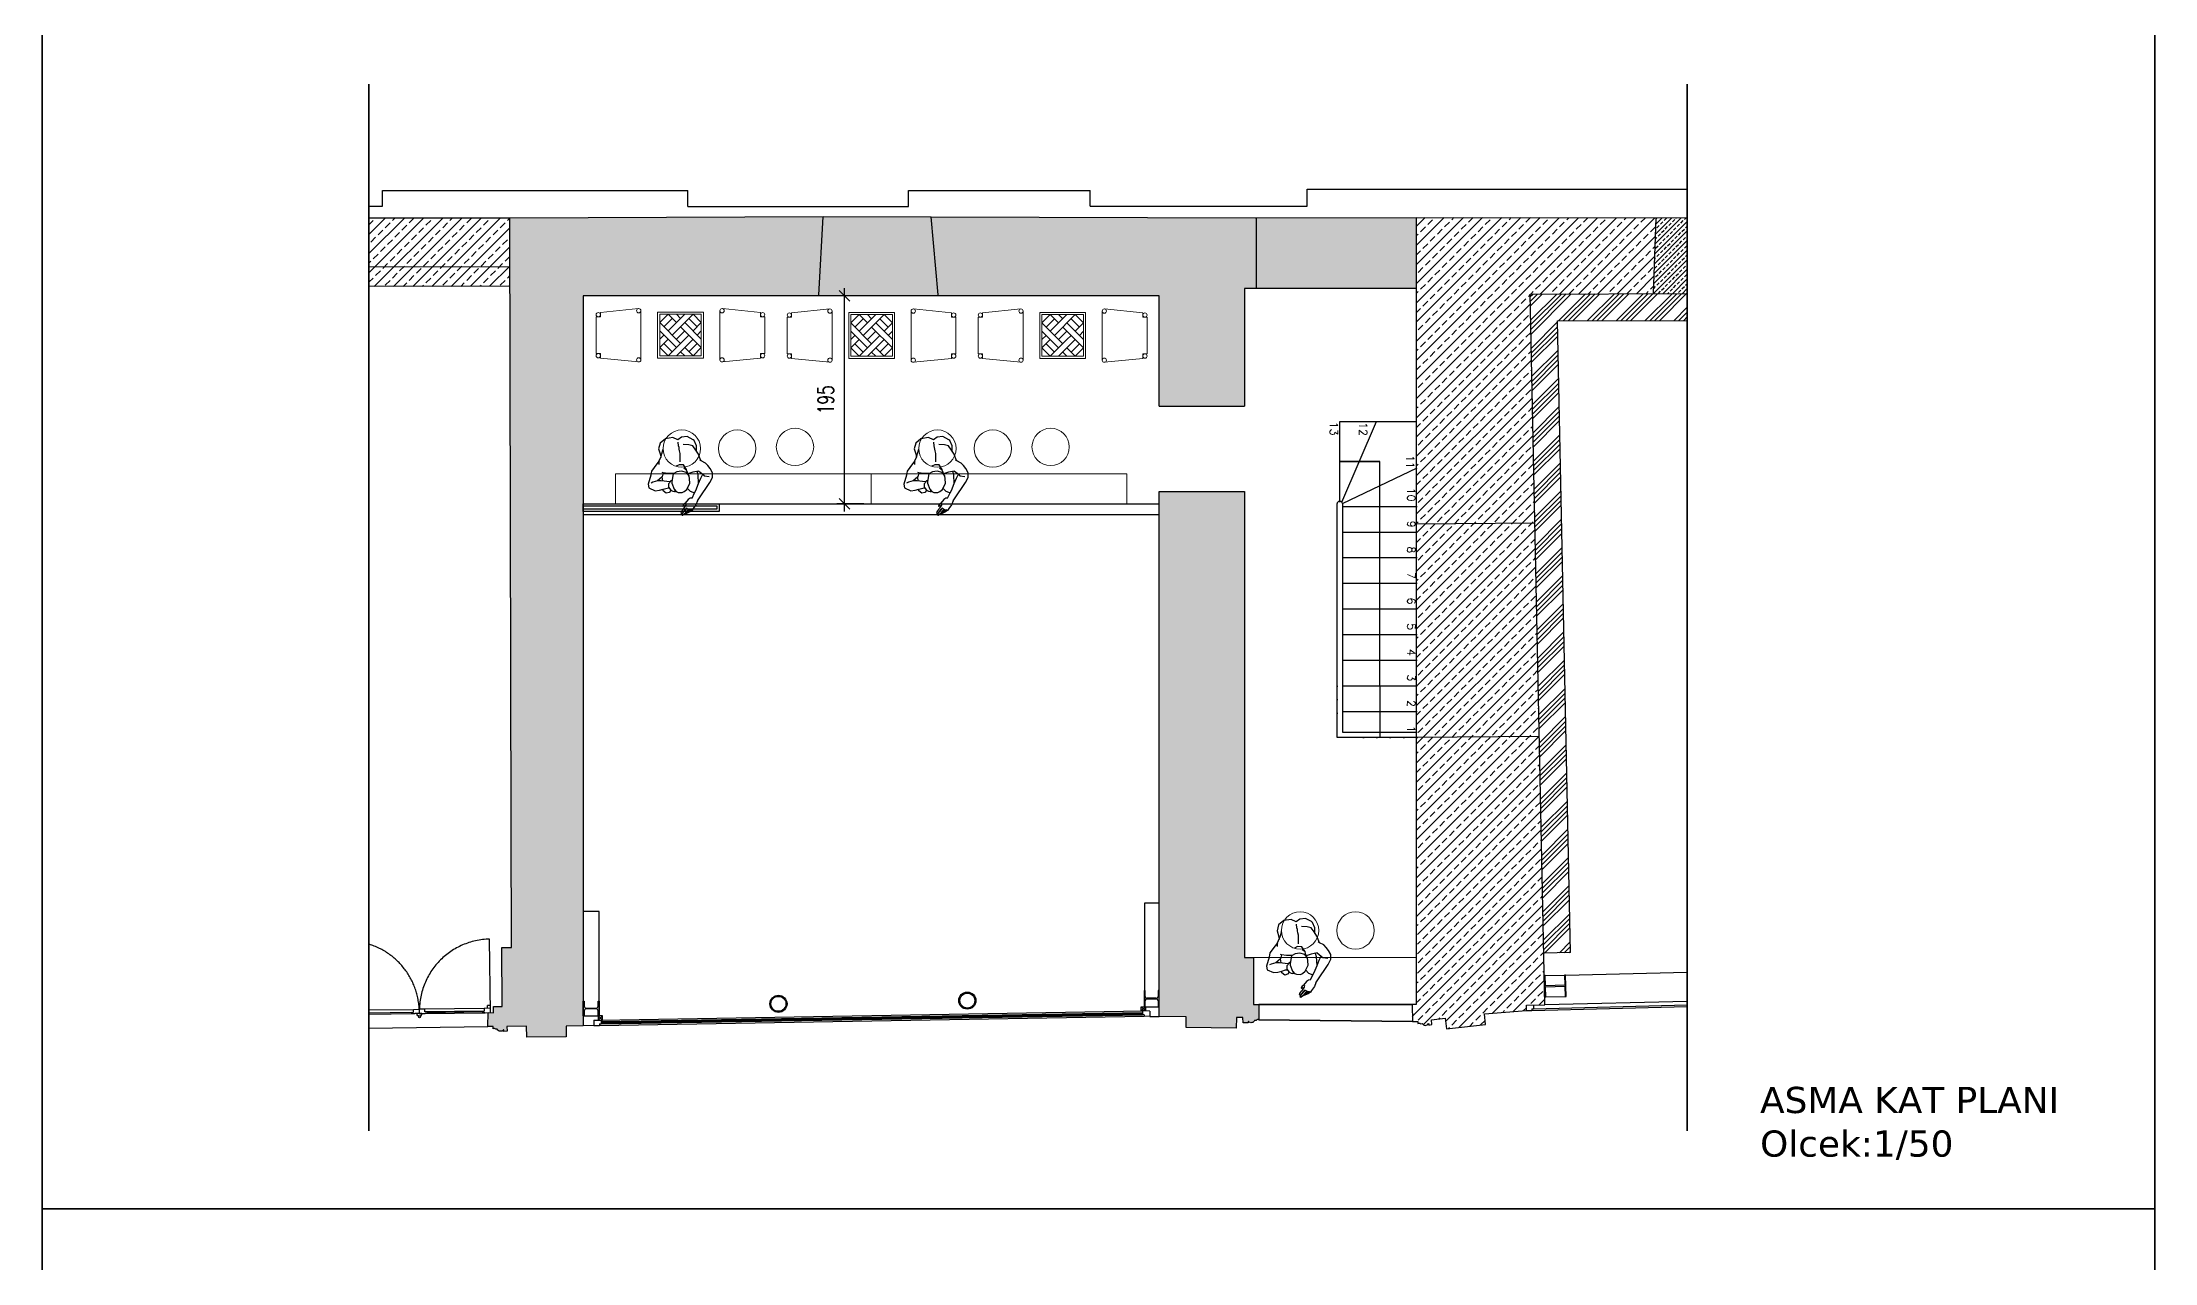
# Model space of a CAD drawing. Header units: centimetres. Extents: x -170347 to -168367, y -82915 to -78980.
# Drawn here: x -170347 to -168367, y -81654 to -80510 of the extents above; entities that cross this region are included whole.
import ezdxf

# ---------------------------------------------------------------- set-up
doc = ezdxf.new("R2010")
doc.units = ezdxf.units.CM
doc.header["$LTSCALE"] = 50
doc.header["$PDMODE"] = 34
for name, pattern in [('DOT', [0.25, 0, -0.25]), ('F01$0$DASHDOT', [1, 0.5, -0.25, 0, -0.25]), ('F01$0$HIDDEN', [0.375, 0.25, -0.125])]:
    doc.linetypes.add(name, pattern=pattern)
doc.layers.get('0').update_dxf_attribs({"color": 161, "lineweight": 35})
for name, color, linetype, lineweight in [('ARK_AHŞAP', 45, 'Continuous', 15), ('ARK_METAL', 252, 'Continuous', 15), ('gp_notlar', 6, 'Continuous', 35), ('HATCH DOSEME', 8, 'Continuous', 20), ('tefriş', 45, 'Continuous', 18)]:
    doc.layers.add(name, color=color, linetype=linetype, lineweight=lineweight)
for name, color, linetype in [('F01$0$DOORS', 4, 'Continuous'), ('F01$0$PROFILE', 5, 'Continuous'), ('F01$0$PROFILE_VIEW', 3, 'Continuous'), ('F01$0$STAIRS_NOTES', 3, 'Continuous'), ('F01$0$STAIRS_VIEW', 4, 'Continuous'), ('F01$0$VIEW', 153, 'Continuous'), ('F01$0$WALL_GYPSUM_SECTION', 4, 'Continuous'), ('F01$0$WALL_HATCH', 3, 'Continuous'), ('F01$0$WALL_PROJECTION', 253, 'F01$0$HIDDEN'), ('F01$0$WALL_SECTION', 1, 'Continuous'), ('F01$0$WIN_GLASS', 4, 'Continuous'), ('TEXT_50', 5, 'Continuous'), ('wall', 255, 'Continuous')]:
    doc.layers.add(name, color=color, linetype=linetype)
doc.styles.add('F01$0$B01$0$ROMANS', font='romans.shx')
doc.styles.add('GP_A_104_0.00_REV09$0$TRdimension', font='simplex.shx', dxfattribs={"width": 0.7})
doc.styles.get("Standard").update_dxf_attribs({"font": 'arial.ttf'})
doc.dimstyles.new('GP_A_104_0.00_REV09$0$tr-100', dxfattribs={"dimscale": 100, "dimtxt": 0.15, "dimasz": 0.1, "dimexe": 0.07, "dimexo": 0.07, "dimgap": 0.1, "dimtad": 1, "dimdec": 0, "dimrnd": 0.5, "dimzin": 0, "dimdsep": 46, "dimtxsty": 'GP_A_104_0.00_REV09$0$TRdimension', "dimblk": 'GP_A_104_0.00_REV09$0$_Oblique', "dimcen": 0.2, "dimdle": 0.07, "dimadec": 0, "dimazin": 0, "dimtfac": 1, "dimtdec": 0, "dimtmove": 2, "dimatfit": 3, "dimldrblk": 'GP_A_104_0.00_REV09$0$_Oblique', "dimfxl": 1, "dimtolj": 1, "dimtzin": 0, "dimarcsym": 0})

# ---------------------------------------------------------------- blocks, each defined once
blk = doc.blocks.new('F01$0$A$C2CD45A67')
at = {"layer": 'F01$0$PROFILE'}
for p, q in [((-13, 15.1), (-14, 15.1)), ((-14, 15.1), (-14, 0)), ((-13, 9.7), (-13, 15.1)), ((-13, 0), (-13, 5.5)), ((-2.8, 7.9), (-11.2, 7.9)), ((-11.2, 7.3), (-2.8, 7.3)), ((0, 15.1), (-1, 15.1)), ((-1, 15.1), (-1, 9.7)), ((-1, 5.5), (-1, 0)), ((-1, 0), (0, 0)), ((0, 0), (0, 15.1)), ((-14, 0), (-13, 0))]:
    blk.add_line(p, q, dxfattribs=at)
for centre, start, end in [((-11.2, 9.7), 179.9943, 269.9943), ((-11.2, 5.5), 89.9943, 179.9943), ((-2.8, 9.7), 269.9943, 359.9943), ((-2.8, 5.5), 359.9943, 89.9943)]:
    blk.add_arc(centre, 1.8, start, end, dxfattribs=at)
blk = doc.blocks.new('dada')
for p, q in [((219967.8, -31810.1), (219965.6, -31815.3)), ((219965.6, -31815.3), (219966.3, -31821)), ((219973.4, -31806.9), (219967.8, -31810.1)), ((219969.4, -31817.1), (219969.8, -31816.1)), ((219980.5, -31807), (219973.4, -31806.9)), ((219984.7, -31810), (219980.5, -31807)), ((219984.3, -31815.6), (219984.6, -31812.1)), ((219984.6, -31817.3), (219984.3, -31815.6)), ((219988.6, -31808.2), (219984.7, -31810)), ((219993.9, -31808.4), (219988.6, -31808.2)), ((219994, -31816.3), (219988.8, -31815.1)), ((219998.9, -31812.3), (219993.9, -31808.4)), ((219997.6, -31817.9), (219994, -31816.3)), ((219999.7, -31813.2), (219998.9, -31812.3)), ((220000.9, -31818.5), (219999.7, -31813.2)), ((219955.5, -31834.6), (219954.2, -31838.4)), ((219961.5, -31828.8), (219955.5, -31834.6)), ((219964.1, -31826.5), (219961.5, -31828.8)), ((219963.6, -31829.8), (219964.1, -31826.5)), ((219964.1, -31826.5), (219966.7, -31822.6)), ((219966.3, -31821), (219966.1, -31823.5)), ((219966.7, -31822.6), (219967.9, -31820.3)), ((219967.9, -31820.3), (219969.4, -31817.1)), ((219982, -31833.1), (219978.9, -31834)), ((219985.9, -31833.9), (219982, -31833.1)), ((219983.4, -31830.6), (219984.4, -31825.3)), ((219984.4, -31825.3), (219984.7, -31822.8)), ((219984.6, -31818.7), (219984.6, -31817.3)), ((219984.6, -31820.5), (219984.6, -31818.7)), ((219984.7, -31822.8), (219984.6, -31820.5)), ((219988, -31838.6), (219985.9, -31833.9)), ((219999.7, -31822.2), (219997.6, -31817.9)), ((220001.6, -31826.6), (219999.7, -31822.2)), ((220000.2, -31823.1), (220000.9, -31818.5)), ((220002.8, -31833), (220001.6, -31826.6)), ((220002.9, -31833.1), (220001.9, -31831.9)), ((220006.7, -31835.8), (220002.9, -31833.1)), ((220008.3, -31838.4), (220006.7, -31835.8)), ((219954.2, -31838.4), (219950.3, -31846.2)), ((219950.3, -31846.2), (219950.4, -31849.8)), ((219950.4, -31849.8), (219955.8, -31853.3)), ((219954.9, -31845.1), (219953.1, -31845.6)), ((219959.4, -31844.5), (219954.9, -31845.1)), ((219955.8, -31853.3), (219959.9, -31853.5)), ((219964.3, -31841.6), (219959.4, -31844.5)), ((219962.8, -31845.2), (219959.4, -31844.5)), ((219959.9, -31853.5), (219963.5, -31853.2)), ((219970.6, -31847.5), (219962.8, -31845.2)), ((219963.2, -31854.8), (219963.4, -31853.2)), ((219965.6, -31857.5), (219963.2, -31854.8)), ((219963.5, -31853.2), (219967.3, -31852.8)), ((219964.2, -31845.6), (219964.3, -31841.6)), ((219965.9, -31838.1), (219964.3, -31841.6)), ((219965.9, -31838.1), (219965, -31837.7)), ((219970.3, -31839.5), (219965.9, -31838.1)), ((219967.3, -31852.8), (219968.8, -31852.9)), ((219970.3, -31855.5), (219968.5, -31857.1)), ((219969.1, -31849.2), (219968.6, -31852.2)), ((219968.6, -31852.2), (219970.2, -31855.4)), ((219968.6, -31852.2), (219968.6, -31852.2)), ((219970.6, -31848), (219969.1, -31849.2)), ((219970.2, -31855.4), (219972, -31856.6)), ((219975.3, -31840.4), (219970.3, -31839.5)), ((219971, -31847.2), (219970.6, -31848)), ((219972.2, -31846.3), (219971, -31847.2)), ((219972.2, -31846.3), (219972.9, -31846.5)), ((219972.6, -31847.5), (219972.2, -31849)), ((219972.2, -31849), (219973.4, -31855)), ((219975.1, -31840.7), (219972.6, -31847.5)), ((219973.4, -31855), (219974.9, -31857.4)), ((219974.3, -31857.1), (219974, -31855.9)), ((219978.8, -31839.4), (219975.1, -31840.7)), ((219983.2, -31839.4), (219978.8, -31839.4)), ((219987.6, -31841.5), (219983.2, -31839.4)), ((219985.1, -31857.1), (219988.9, -31851.8)), ((219988.1, -31839.2), (219985.7, -31836.9)), ((219985.8, -31856.2), (219987.9, -31859.4)), ((219989.4, -31844.9), (219987.6, -31841.5)), ((219988.1, -31839.2), (219988, -31838.6)), ((219988.5, -31841.6), (219988.1, -31839.2)), ((219989.1, -31844.1), (219988.5, -31841.6)), ((219993.5, -31842.3), (219988.6, -31843)), ((219988.9, -31851.8), (219989.4, -31847.8)), ((219989.4, -31845.9), (219989.1, -31844.1)), ((219989.4, -31847.8), (219989.4, -31844.9)), ((219993.2, -31859.7), (219997, -31853.7)), ((219999.3, -31842.1), (219993.5, -31842.3)), ((219997, -31853.7), (219997.9, -31845.6)), ((219997, -31853.7), (220000, -31849)), ((219997.9, -31845.6), (219997.6, -31842.2)), ((219999.3, -31842.1), (220002.3, -31845.7)), ((220000, -31849), (220002.3, -31845.7)), ((220002.3, -31845.7), (220003.5, -31847.3)), ((220003.5, -31847.3), (220008, -31848.7)), ((220003.7, -31858.5), (220007.4, -31854.5)), ((220007.4, -31854.5), (220010.8, -31850.1)), ((220010.1, -31841.6), (220008.3, -31838.4)), ((220011.5, -31845.8), (220010.1, -31841.6)), ((220010.8, -31850.1), (220011.5, -31845.8)), ((220010.8, -31850.1), (220010.8, -31850.1)), ((219968.5, -31857.1), (219965.6, -31857.5)), ((219972, -31856.6), (219973.4, -31857.2)), ((219973.4, -31857.2), (219974.3, -31857.1)), ((219974.9, -31857.4), (219976.6, -31858.5)), ((219976.6, -31858.5), (219980.3, -31859.2)), ((219976.7, -31876.9), (219977.5, -31876.1)), ((219977.5, -31876.1), (219978.5, -31875)), ((219978.5, -31875), (219979.2, -31874.4)), ((219980.1, -31875.8), (219978.7, -31877)), ((219980.1, -31870.4), (219978.8, -31871.8)), ((219978.8, -31871.8), (219978.9, -31872.1)), ((219978.9, -31872.1), (219979.2, -31872.2)), ((219979.2, -31872.2), (219981.2, -31871.8)), ((219979.2, -31874.4), (219980.3, -31873.4)), ((219981, -31869.8), (219980.1, -31870.4)), ((219982.1, -31874.4), (219980.1, -31875.8)), ((219980.3, -31859.2), (219982.4, -31858.8)), ((219980.3, -31873.4), (219981.5, -31872.2)), ((219980.3, -31876.2), (219981.3, -31875.3)), ((219983.2, -31868.1), (219981, -31869.8)), ((219981.2, -31871.8), (219982.2, -31871.3)), ((219981.3, -31875.3), (219982.2, -31874.6)), ((219981.5, -31872.2), (219982.2, -31871.3)), ((219982.2, -31874.6), (219982.1, -31874.4)), ((219982.2, -31871.3), (219982.7, -31870.2)), ((219982.2, -31874.6), (219983.9, -31875.9)), ((219982.2, -31876.8), (219983.9, -31875.9)), ((219982.4, -31858.8), (219985.1, -31857.1)), ((219984.9, -31866.8), (219983.2, -31868.1)), ((219983.9, -31875.9), (219986.7, -31877.1)), ((219986.8, -31865.9), (219984.9, -31866.8)), ((219987.9, -31875.9), (219986.7, -31877.1)), ((219988.6, -31865.9), (219986.8, -31865.9)), ((219987.9, -31859.4), (219991.6, -31861.6)), ((219991.2, -31872.7), (219987.9, -31875.9)), ((219988.6, -31865.9), (219991.6, -31861.6)), ((219993.3, -31869.5), (219991.2, -31872.7)), ((219991.6, -31861.6), (219993.2, -31859.7)), ((219993.3, -31869.5), (219998.7, -31863.7)), ((219998.7, -31863.7), (220003.7, -31858.5)), ((219976.3, -31878.1), (219976.7, -31876.9)), ((219976.4, -31878.4), (219976.3, -31878.1)), ((219976.8, -31878.5), (219976.4, -31878.4)), ((219976.5, -31879.8), (219978.1, -31877.9)), ((219976.6, -31880.4), (219976.5, -31879.8)), ((219976.9, -31880.6), (219976.6, -31880.4)), ((219977.9, -31877.8), (219976.8, -31878.5)), ((219979.2, -31879.3), (219976.9, -31880.6)), ((219978.7, -31877), (219977.9, -31877.8)), ((219978.1, -31877.9), (219979, -31877.2)), ((219979, -31877.2), (219980.3, -31876.2)), ((219981, -31877.7), (219979.2, -31879.3)), ((219981.2, -31878.6), (219979.2, -31879.3)), ((219979.4, -31879.5), (219979.2, -31879.3)), ((219981, -31879.2), (219979.4, -31879.5)), ((219982.2, -31876.8), (219981, -31877.7)), ((219984.3, -31878.3), (219981, -31879.2)), ((219983.5, -31877.4), (219981.2, -31878.6)), ((219985.2, -31876.8), (219983.5, -31877.4)), ((219986.7, -31877.1), (219984.3, -31878.3)), ((219986, -31876.8), (219985.2, -31876.8))]:
    blk.add_line(p, q)
blk = doc.blocks.new('GP_A_104_0.00_REV09$0$_Oblique')
at = {"color": 0, "linetype": 'ByBlock', "lineweight": -2}
blk.add_line((-0.5, -0.5), (0.5, 0.5), dxfattribs=at)
blk = doc.blocks.new('*D24')
at = {"layer": 'Defpoints', "color": 0, "ltscale": 100, "transparency": 16777216}
for p in [(-169595.5, -80747.8), (-169570.4, -80747.8), (-169570.4, -80942.8)]:
    blk.add_point(p, dxfattribs=at)
at = {"layer": 'gp_notlar', "color": 0, "lineweight": -2, "ltscale": 100, "transparency": 16777216}
for p, q in [((-169577.4, -80747.8), (-169602.5, -80747.8)), ((-169595.5, -80949.8), (-169595.5, -80740.8)), ((-169577.4, -80942.8), (-169602.5, -80942.8))]:
    blk.add_line(p, q, dxfattribs=at)
at = {"layer": 'gp_notlar', "color": 0, "lineweight": -2, "ltscale": 100, "transparency": 16777216, "xscale": 10, "yscale": 10, "zscale": 10}
for p, rotation in [((-169595.5, -80747.8), 90), ((-169595.5, -80942.8), 270)]:
    blk.add_blockref('GP_A_104_0.00_REV09$0$_Oblique', p, dxfattribs=dict(at, rotation=rotation))
at = {"layer": 'gp_notlar', "color": 0, "ltscale": 100, "transparency": 16777216, "insert": (-169613, -80845.3), "char_height": 15, "attachment_point": 5, "rotation": 90, "style": 'GP_A_104_0.00_REV09$0$TRdimension', "bg_fill": 3, "box_fill_scale": 1.1, "bg_fill_color": 256, "bg_fill_true_color": 13158600, "bg_fill_transparency": 0}
blk.add_mtext('\\A1;195', dxfattribs=at)

msp = doc.modelspace()

# ---------------------------------------------------------------- hatches: boundary and pattern name
at = {"layer": 'F01$0$WALL_HATCH'}
h = msp.add_hatch(dxfattribs=at)
h.set_pattern_fill('ANSI33', color=256, style=0)
h.set_pattern_definition([(45, (-168837.444, -80745.962), (-4.49013, 4.49013), []), (45, (-168832.954, -80745.962), (-4.49013, 4.49013), [3.175, -1.5875])])
h.paths.add_polyline_path([(-168805.6, -80674.8), (-168834.9, -80674.8), (-168837.4, -80746), (-168805.6, -80745.9)])
h = msp.add_hatch(dxfattribs=at)
h.set_pattern_fill('ANSI34', color=256, style=0)
h.set_pattern_definition([(45, (-168952.734, -81363.762), (-13.4704, 13.4704), []), (45, (-168948.244, -81363.762), (-13.4704, 13.4704), []), (45, (-168943.754, -81363.762), (-13.4704, 13.4704), []), (45, (-168939.263, -81363.762), (-13.4704, 13.4704), [])])
h.paths.add_polyline_path([(-168927.2, -80771.2), (-168805.6, -80770.9), (-168805.6, -80745.9), (-168952.7, -80746.3), (-168940, -81363.8), (-168915, -81363.1)])
at = {"layer": 'HATCH DOSEME'}
h = msp.add_hatch(dxfattribs=at)
h.set_pattern_fill('ANSI33', color=252, scale=2, style=0)
h.set_pattern_definition([(45, (18047.646, 2365.293), (-8.9802561, 8.9802561), []), (45, (18056.626, 2365.293), (-8.9802561, 8.9802561), [6.35, -3.175])])
h.paths.add_polyline_path([(-170041.1, -80674.8), (-170041.1, -80720.8), (-169909.1, -80720.5), (-169909.2, -80674.8)])
h.paths.add_polyline_path([(-170041.1, -80720.8), (-170041.1, -80739.3), (-169909.1, -80738.9), (-169909.1, -80720.5)])
h = msp.add_hatch(dxfattribs=at)
h.set_pattern_fill('ANSI33', color=252, scale=2, style=0)
h.set_pattern_definition([(45, (18196.549, 1662.455), (-8.9802561, 8.9802561), []), (45, (18205.529, 1662.455), (-8.9802561, 8.9802561), [6.35, -3.175])])
edge = h.paths.add_edge_path()
edge.add_line((-169300.5, -80851.2), (-169220.5, -80851.2))
edge.add_line((-169220.5, -80851.2), (-169220.5, -80741))
edge.add_line((-169220.5, -80741), (-169059.5, -80741))
edge.add_line((-169059.5, -80741), (-169059.5, -80674.6))
edge.add_line((-169059.5, -80674.6), (-169210.1, -80674.8))
edge.add_line((-169210.1, -80674.8), (-169514.2, -80673.8))
edge.add_line((-169514.2, -80673.8), (-169615.4, -80673.6))
edge.add_line((-169615.4, -80673.6), (-169909.2, -80674.8))
edge.add_line((-169909.2, -80674.8), (-169908.1, -81101.6))
edge.add_line((-169908.1, -81101.6), (-169907.5, -81358.4))
edge.add_line((-169907.5, -81358.4), (-169916.5, -81358.4))
edge.add_line((-169916.5, -81358.4), (-169916.3, -81413.5))
edge.add_line((-169916.3, -81413.5), (-169924.4, -81413.5))
edge.add_line((-169924.4, -81413.5), (-169924.4, -81419.4))
edge.add_line((-169924.4, -81419.4), (-169929.4, -81419.3))
edge.add_line((-169929.4, -81419.3), (-169929.8, -81432.3))
edge.add_line((-169929.8, -81432.3), (-169924.8, -81432.4))
edge.add_line((-169924.8, -81432.4), (-169924.8, -81434.4))
edge.add_arc((-169923.8, -81436), 1.83, 35.6871, 123.1606, ccw=False)
edge.add_line((-169922.3, -81434.9), (-169920.8, -81434.9))
edge.add_arc((-169917.7, -81433.5), 3.4, 204.2671, 321.7139)
edge.add_arc((-169914.9, -81435.7), 0.137, -13.0788, 141.7139, ccw=False)
edge.add_line((-169914.8, -81435.7), (-169914.8, -81436.9))
edge.add_line((-169914.8, -81436.9), (-169911.7, -81436.8))
edge.add_line((-169911.7, -81436.8), (-169911.8, -81432.3))
edge.add_line((-169911.8, -81432.3), (-169893.3, -81432.2))
edge.add_line((-169893.3, -81432.2), (-169893.2, -81442.2))
edge.add_line((-169893.2, -81442.2), (-169856.2, -81441.9))
edge.add_line((-169856.2, -81441.9), (-169856.3, -81431.9))
edge.add_line((-169856.3, -81431.9), (-169840.3, -81431.7))
edge.add_line((-169840.3, -81431.7), (-169840.3, -80747.8))
edge.add_line((-169840.3, -80747.8), (-169300.5, -80747.8))
edge.add_line((-169300.5, -80747.8), (-169300.5, -80851.2))
edge = h.paths.add_edge_path()
edge.add_line((-169220.5, -80931.2), (-169300.5, -80931.2))
edge.add_line((-169300.5, -80931.2), (-169300.5, -81423.1))
edge.add_line((-169300.5, -81423.1), (-169275.2, -81423.3))
edge.add_line((-169275.2, -81423.3), (-169275.1, -81433.3))
edge.add_line((-169275.1, -81433.3), (-169228.2, -81434))
edge.add_line((-169228.2, -81434), (-169228, -81424))
edge.add_line((-169228, -81424), (-169222, -81424))
edge.add_line((-169222, -81424), (-169221.9, -81428.8))
edge.add_line((-169221.9, -81428.8), (-169217, -81428.8))
edge.add_line((-169217, -81428.8), (-169217, -81427.7))
edge.add_arc((-169216.9, -81427.6), 0.137, 40.5345, 195.3271, ccw=False)
edge.add_arc((-169214.2, -81425.3), 3.4, 220.5345, 337.9813)
edge.add_line((-169211, -81426.6), (-169209.5, -81426.6))
edge.add_arc((-169208, -81427.6), 1.83, 59.0877, 146.5612, ccw=False)
edge.add_line((-169207.1, -81426), (-169207.2, -81411.7))
edge.add_line((-169207.2, -81411.7), (-169212.2, -81411.7))
edge.add_line((-169212.2, -81411.7), (-169212.2, -81367.7))
edge.add_line((-169212.2, -81367.7), (-169220.5, -81367.7))
edge.add_line((-169220.5, -81367.7), (-169220.5, -80931.2))
h = msp.add_hatch(dxfattribs=at)
h.set_pattern_fill('ANSI33', color=252, scale=2, style=0)
h.set_pattern_definition([(45, (19062.913, 1670.052), (-8.9802561, 8.9802561), []), (45, (19071.893, 1670.052), (-8.9802561, 8.9802561), [6.35, -3.175])])
h.paths.add_polyline_path([(-169059.5, -80961.2), (-169059.5, -80961.4), (-168948.3, -80960.7), (-168952.7, -80746.3), (-168837.4, -80746), (-168834.9, -80674.8), (-169059.5, -80674.6), (-169059.5, -80741)])
h.paths.add_polyline_path([(-168948.3, -80960.7), (-169059.5, -80961.4), (-169059.6, -81091.3), (-169059.5, -81161.5), (-168944.2, -81160.7)])
h.paths.add_polyline_path([(-169059.5, -81346.1, -0.00476), (-169058.2, -81346.2), (-169058.7, -81410.6), (-169058.8, -81414.6), (-169059.5, -81414.6), (-169059.5, -81414.6), (-169063.4, -81414.7), (-169063.2, -81427.7), (-169058.2, -81427.6), (-169058, -81429.6, -0.401356), (-169055.5, -81429.8), (-169054, -81429.6, 0.562591), (-169048.2, -81429.7, -0.801098), (-169047.9, -81429.8), (-169047.8, -81431), (-169044.8, -81430.6), (-169045.3, -81426.1), (-169032.5, -81424.7), (-169031.3, -81434.6), (-168994.6, -81430.4), (-168995.7, -81420.4), (-168956.1, -81417.5), (-168956.3, -81412.5), (-168939, -81412.2), (-168944.2, -81160.7), (-169059.5, -81161.5)])

# ---------------------------------------------------------------- linework, layer by layer
for p, q in [((-169131.2, -80903), (-169093.7, -80903)), ((-169207.2, -81411.7), (-169063.4, -81411.7)), ((-169063.2, -81427.7), (-169207.1, -81426))]:
    msp.add_line(p, q)
for points in [[(-170347.3, -80429.5), (-168367.4, -80429.5), (-168367.4, -81603.2), (-170347.3, -81603.2)], [(-170347.3, -81603.2), (-168367.4, -81603.2), (-168367.4, -82915), (-170347.3, -82915)]]:
    msp.add_lwpolyline(points, close=True)
at = {"linetype": 'F01$0$DASHDOT', "ltscale": 50}
for points in [[(-170041.1, -80549.8), (-170041.1, -81530.2)], [(-168805.6, -80549.8), (-168805.6, -81530.2)]]:
    msp.add_lwpolyline(points, dxfattribs=at)
at = {"layer": 'ARK_AHŞAP'}
for p, q in [((-169760.8, -80765.2), (-169768.6, -80773)), ((-169749.1, -80792.5), (-169768.6, -80773)), ((-169756.9, -80769.1), (-169764.7, -80776.9)), ((-169753, -80773), (-169760.8, -80765.2)), ((-169745.2, -80765.2), (-169760.8, -80780.8)), ((-169737.4, -80765.2), (-169756.9, -80784.7)), ((-169749.1, -80769.1), (-169753, -80765.2)), ((-169729.6, -80796.4), (-169749.1, -80776.9)), ((-169729.6, -80788.6), (-169745.2, -80773)), ((-169733.5, -80776.9), (-169741.3, -80769.1)), ((-169729.6, -80773), (-169737.4, -80765.2)), ((-169729.6, -80773), (-169737.4, -80780.8)), ((-169581.7, -80765.5), (-169589.5, -80773.3)), ((-169570, -80792.8), (-169589.5, -80773.3)), ((-169577.8, -80769.4), (-169585.6, -80777.2)), ((-169573.9, -80773.3), (-169581.7, -80765.5)), ((-169566.1, -80765.5), (-169581.7, -80781.1)), ((-169558.3, -80765.5), (-169577.8, -80785)), ((-169570, -80769.4), (-169573.9, -80765.5)), ((-169550.5, -80796.7), (-169570, -80777.2)), ((-169550.5, -80788.9), (-169566.1, -80773.3)), ((-169554.4, -80777.2), (-169562.2, -80769.4)), ((-169550.5, -80773.3), (-169558.3, -80765.5)), ((-169550.5, -80773.3), (-169558.3, -80781.1)), ((-169402.6, -80765.5), (-169410.4, -80773.3)), ((-169390.9, -80792.8), (-169410.4, -80773.3)), ((-169398.7, -80769.4), (-169406.5, -80777.2)), ((-169394.8, -80773.3), (-169402.6, -80765.5)), ((-169387, -80765.5), (-169402.6, -80781.1)), ((-169379.2, -80765.5), (-169398.7, -80785)), ((-169390.9, -80769.4), (-169394.8, -80765.5)), ((-169371.4, -80796.7), (-169390.9, -80777.2)), ((-169371.4, -80788.9), (-169387, -80773.3)), ((-169375.3, -80777.2), (-169383.1, -80769.4)), ((-169371.4, -80773.3), (-169379.2, -80765.5)), ((-169371.4, -80773.3), (-169379.2, -80781.1)), ((-169753, -80796.4), (-169768.6, -80780.8)), ((-169768.6, -80788.6), (-169764.7, -80784.7)), ((-169768.6, -80796.4), (-169760.8, -80788.6)), ((-169760.8, -80804.2), (-169768.6, -80796.4)), ((-169756.9, -80800.3), (-169764.7, -80792.5)), ((-169760.8, -80804.2), (-169745.2, -80788.6)), ((-169745.2, -80780.8), (-169753, -80788.6)), ((-169737.4, -80788.6), (-169753, -80804.2)), ((-169741.3, -80784.7), (-169745.2, -80788.6)), ((-169737.4, -80804.2), (-169745.2, -80796.4)), ((-169741.3, -80800.3), (-169733.5, -80792.5)), ((-169729.6, -80796.4), (-169737.4, -80804.2)), ((-169729.6, -80780.8), (-169733.5, -80784.7)), ((-169573.9, -80796.7), (-169589.5, -80781.1)), ((-169589.5, -80788.9), (-169585.6, -80785)), ((-169589.5, -80796.7), (-169581.7, -80788.9)), ((-169581.7, -80804.5), (-169589.5, -80796.7)), ((-169577.8, -80800.6), (-169585.6, -80792.8)), ((-169581.7, -80804.5), (-169566.1, -80788.9)), ((-169566.1, -80781.1), (-169573.9, -80788.9)), ((-169558.3, -80788.9), (-169573.9, -80804.5)), ((-169562.2, -80785), (-169566.1, -80788.9)), ((-169558.3, -80804.5), (-169566.1, -80796.7)), ((-169562.2, -80800.6), (-169554.4, -80792.8)), ((-169550.5, -80796.7), (-169558.3, -80804.5)), ((-169550.5, -80781.1), (-169554.4, -80785)), ((-169394.8, -80796.7), (-169410.4, -80781.1)), ((-169410.4, -80788.9), (-169406.5, -80785)), ((-169410.4, -80796.7), (-169402.6, -80788.9)), ((-169402.6, -80804.5), (-169410.4, -80796.7)), ((-169398.7, -80800.6), (-169406.5, -80792.8)), ((-169402.6, -80804.5), (-169387, -80788.9)), ((-169387, -80781.1), (-169394.8, -80788.9)), ((-169379.2, -80788.9), (-169394.8, -80804.5)), ((-169383.1, -80785), (-169387, -80788.9)), ((-169379.2, -80804.5), (-169387, -80796.7)), ((-169383.1, -80800.6), (-169375.3, -80792.8)), ((-169371.4, -80796.7), (-169379.2, -80804.5)), ((-169371.4, -80781.1), (-169375.3, -80785)), ((-169745.2, -80804.2), (-169749.1, -80800.3)), ((-169566.1, -80804.5), (-169570, -80800.6)), ((-169387, -80804.5), (-169390.9, -80800.6))]:
    msp.add_line(p, q, dxfattribs=at)
for points in [[(-169770.6, -80806.2), (-169727.6, -80806.2), (-169727.6, -80763.2), (-169770.6, -80763.2)], [(-169768.6, -80804.2), (-169729.6, -80804.2), (-169729.6, -80765.2), (-169768.6, -80765.2)], [(-169591.5, -80806.5), (-169548.5, -80806.5), (-169548.5, -80763.5), (-169591.5, -80763.5)], [(-169589.5, -80804.5), (-169550.5, -80804.5), (-169550.5, -80765.5), (-169589.5, -80765.5)], [(-169412.4, -80806.5), (-169369.4, -80806.5), (-169369.4, -80763.5), (-169412.4, -80763.5)], [(-169410.4, -80804.5), (-169371.4, -80804.5), (-169371.4, -80765.5), (-169410.4, -80765.5)], [(-169810, -80914.8), (-169570.4, -80914.8), (-169570.4, -80942.8), (-169810, -80942.8)], [(-169570.4, -80914.8), (-169330.8, -80914.8), (-169330.8, -80942.8), (-169570.4, -80942.8)], [(-169212.2, -81367.7), (-169059.5, -81367.7), (-169059.5, -81411.6), (-169212.2, -81411.6)]]:
    msp.add_lwpolyline(points, close=True, dxfattribs=at)
for centre in [(-169826.2, -80765.7), (-169788.2, -80761.9), (-169710.1, -80761.9), (-169672.1, -80765.7), (-169647.1, -80766), (-169609.1, -80762.2), (-169531, -80762.2), (-169493, -80766), (-169468, -80766), (-169430, -80762.2), (-169351.9, -80762.2), (-169313.9, -80766), (-169826.2, -80804.1), (-169788.2, -80807.9), (-169710.1, -80807.9), (-169672.1, -80804.1), (-169647.1, -80804.4), (-169609.1, -80808.2), (-169531, -80808.2), (-169493, -80804.4), (-169468, -80804.4), (-169430, -80808.2), (-169351.9, -80808.2), (-169313.9, -80804.4)]:
    msp.add_circle(centre, 2, dxfattribs=at)
at = {"layer": 'ARK_METAL'}
for p, q in [((-169828.2, -80784.9), (-169828.2, -80767.7)), ((-169828.2, -80802.1), (-169828.2, -80767.7)), ((-169828.2, -80767.7), (-169824.2, -80767.7)), ((-169824.2, -80763.5), (-169788.4, -80759.9)), ((-169824.2, -80767.7), (-169824.2, -80763.5)), ((-169786.2, -80761.9), (-169786.2, -80807.9)), ((-169712.1, -80761.9), (-169712.1, -80807.9)), ((-169674.1, -80763.5), (-169709.9, -80759.9)), ((-169674.1, -80767.7), (-169674.1, -80763.5)), ((-169670.1, -80767.7), (-169674.1, -80767.7)), ((-169670.1, -80784.9), (-169670.1, -80767.7)), ((-169670.1, -80802.1), (-169670.1, -80767.7)), ((-169649.1, -80785.2), (-169649.1, -80768)), ((-169649.1, -80802.4), (-169649.1, -80768)), ((-169649.1, -80768), (-169645.1, -80768)), ((-169645.1, -80763.8), (-169609.3, -80760.2)), ((-169645.1, -80768), (-169645.1, -80763.8)), ((-169607.1, -80762.2), (-169607.1, -80808.2)), ((-169533, -80762.2), (-169533, -80808.2)), ((-169495, -80763.8), (-169530.8, -80760.2)), ((-169495, -80768), (-169495, -80763.8)), ((-169491, -80768), (-169495, -80768)), ((-169491, -80785.2), (-169491, -80768)), ((-169491, -80802.4), (-169491, -80768)), ((-169470, -80785.2), (-169470, -80768)), ((-169470, -80802.4), (-169470, -80768)), ((-169470, -80768), (-169466, -80768)), ((-169466, -80763.8), (-169430.2, -80760.2)), ((-169466, -80768), (-169466, -80763.8)), ((-169428, -80762.2), (-169428, -80808.2)), ((-169353.9, -80762.2), (-169353.9, -80808.2)), ((-169315.9, -80763.8), (-169351.7, -80760.2)), ((-169315.9, -80768), (-169315.9, -80763.8)), ((-169311.9, -80768), (-169315.9, -80768)), ((-169311.9, -80785.2), (-169311.9, -80768)), ((-169311.9, -80802.4), (-169311.9, -80768)), ((-169828.2, -80802.1), (-169824.2, -80802.1)), ((-169824.2, -80802.1), (-169824.2, -80806.3)), ((-169824.2, -80806.3), (-169788.4, -80809.9)), ((-169674.1, -80806.3), (-169709.9, -80809.9)), ((-169674.1, -80802.1), (-169674.1, -80806.3)), ((-169670.1, -80802.1), (-169674.1, -80802.1)), ((-169649.1, -80802.4), (-169645.1, -80802.4)), ((-169645.1, -80802.4), (-169645.1, -80806.6)), ((-169645.1, -80806.6), (-169609.3, -80810.2)), ((-169495, -80806.6), (-169530.8, -80810.2)), ((-169495, -80802.4), (-169495, -80806.6)), ((-169491, -80802.4), (-169495, -80802.4)), ((-169470, -80802.4), (-169466, -80802.4)), ((-169466, -80802.4), (-169466, -80806.6)), ((-169466, -80806.6), (-169430.2, -80810.2)), ((-169315.9, -80806.6), (-169351.7, -80810.2)), ((-169315.9, -80802.4), (-169315.9, -80806.6)), ((-169311.9, -80802.4), (-169315.9, -80802.4))]:
    msp.add_line(p, q, dxfattribs=at)
at = {"layer": 'F01$0$DOORS'}
for p, q in [((-169927.1, -81412.6), (-169930.1, -81412.7)), ((-169930, -81415.4), (-169930.1, -81412.7)), ((-170041.1, -81416.9), (-169999.2, -81416.3)), ((-170041.1, -81419.4), (-169999.2, -81418.8)), ((-170001.2, -81419.3), (-170041.1, -81419.9)), ((-170041.1, -81420.9), (-169999.1, -81420.3)), ((-169999.2, -81416.3), (-169993.9, -81416.2)), ((-169999.2, -81418.8), (-169999.2, -81416.3)), ((-169993.9, -81420.2), (-169998.2, -81420.3)), ((-169993.9, -81416.2), (-169993.9, -81420.2)), ((-169988.6, -81416.2), (-169993.9, -81416.2)), ((-169993.9, -81416.2), (-169993.9, -81420.2)), ((-169993.9, -81420.2), (-169989.6, -81420.2)), ((-169933, -81415.4), (-169988.6, -81416.2)), ((-169988.6, -81418.7), (-169988.6, -81416.2)), ((-169933, -81417.9), (-169988.6, -81418.7)), ((-169988.6, -81420.2), (-169933.1, -81419.4)), ((-169986.6, -81419.1), (-169935.1, -81418.4)), ((-169927.1, -81415.3), (-169933, -81415.4)), ((-169933, -81415.4), (-169933, -81417.9)), ((-169932.1, -81419.4), (-169927.1, -81419.3)), ((-169927.1, -81419.3), (-169927.1, -81415.3))]:
    msp.add_line(p, q, dxfattribs=at)
msp.add_lwpolyline([(-169996.2, -81420.3), (-169996.1, -81421.6), (-169995.3, -81421.6), (-169995.3, -81422.4), (-169992.3, -81422.3), (-169992.3, -81421.5), (-169991.5, -81421.5), (-169991.6, -81420.2), (-169996.2, -81420.3)], dxfattribs=at)
msp.add_circle((-169993.8, -81423.3), 1, dxfattribs=at)
for centre, radius, start, end in [((-170000.6, -81419.3), 0.6, 185.6365, 235.4818), ((-170000, -81416), 3.86, 256.6218, 269.0196), ((-170000.1, -81422.2), 2.32, 74.2979, 88.4376), ((-169999.8, -81420.6), 0.722, 36.0302, 64.1915), ((-169999.1, -81420.1), 0.188, 196.9594, 271.2721), ((-169998.7, -81416.8), 3.52, 264.0732, 278.9482), ((-169989.1, -81416.7), 3.52, 262.5928, 277.4678), ((-169988.6, -81420), 0.188, 270.2688, 344.5816), ((-169987.9, -81420.4), 0.722, 117.3495, 145.5107), ((-169987.5, -81422), 2.32, 93.1034, 107.243), ((-169987.8, -81415.8), 3.86, 272.5213, 284.9191), ((-169987.2, -81419.1), 0.6, 306.0591, 355.9044), ((-169934.5, -81418.4), 0.6, 185.6365, 235.4818), ((-169933.9, -81415.1), 3.86, 256.6218, 269.0196), ((-169934.1, -81421.3), 2.32, 74.2979, 88.4376), ((-169933.7, -81419.7), 0.722, 36.0302, 64.1915), ((-169932.9, -81419.2), 0.277, 209.8926, 258.3389), ((-169932.6, -81415.9), 3.52, 264.0732, 278.9482)]:
    msp.add_arc(centre, radius, start, end, dxfattribs=at)
at = {"layer": 'F01$0$PROFILE'}
for p, q in [((-168949.6, -81412.4), (-168949.6, -81415.9)), ((-169830.3, -81426.5), (-169824.1, -81426.5)), ((-169830.3, -81426.5), (-169830.3, -81431.5)), ((-169830.3, -81431.5), (-169825, -81431.5)), ((-169822.3, -81422.5), (-169826.3, -81422.5)), ((-169826.3, -81422.5), (-169826.3, -81426.5)), ((-169826.3, -81422.5), (-169822.3, -81426.5)), ((-169822.3, -81422.5), (-169826.3, -81426.5)), ((-169826.3, -81426.5), (-169822.3, -81426.5)), ((-169825.1, -81430), (-169825, -81431.5)), ((-169825.1, -81430), (-169823.6, -81430)), ((-169823.6, -81427), (-169823.6, -81430)), ((-169822.3, -81426.5), (-169822.3, -81422.5)), ((-169822.3, -81426.5), (-169822.3, -81422.5)), ((-169317.4, -81413.8), (-169313.4, -81413.8)), ((-169317.4, -81417.8), (-169317.4, -81413.8)), ((-169317.4, -81413.8), (-169313.4, -81417.8)), ((-169313.4, -81417.8), (-169317.4, -81417.8)), ((-169313.4, -81413.8), (-169317.3, -81417.8)), ((-169316.1, -81418.3), (-169316.1, -81421.3)), ((-169314.6, -81421.3), (-169316.1, -81421.3)), ((-169309.4, -81417.9), (-169315.6, -81417.8)), ((-169314.6, -81421.3), (-169314.6, -81422.8)), ((-169309.4, -81422.9), (-169314.6, -81422.8)), ((-169313.4, -81413.8), (-169313.4, -81417.8)), ((-169313.4, -81417.8), (-169313.4, -81413.8)), ((-169309.4, -81417.9), (-169309.4, -81422.9)), ((-168956.1, -81417.5), (-168951.1, -81417.4)), ((-168951.1, -81415.9), (-168951.1, -81417.4)), ((-168951.1, -81415.9), (-168949.6, -81415.9))]:
    msp.add_line(p, q, dxfattribs=at)
msp.add_lwpolyline([(-168919.1, -81404.2), (-168919.6, -81384.2), (-168920.6, -81384.2), (-168920.3, -81393.7), (-168938.3, -81394.2), (-168938.6, -81384.7), (-168939.6, -81384.7), (-168939.2, -81404.7), (-168938.1, -81404.7), (-168938.3, -81395.2), (-168920.3, -81394.7), (-168920.1, -81404.2), (-168919.1, -81404.2)], dxfattribs=at)
msp.add_lwpolyline([(-169837.5, -81415.2), (-169828.1, -81415.2, 0.414214), (-169826.3, -81413.4), (-169826.3, -81408.5), (-169825.3, -81408.5), (-169825.3, -81422.5), (-169826.3, -81422.5), (-169826.3, -81417.6, 0.414214), (-169828.1, -81415.8), (-169837.5, -81415.8, 0.414214), (-169839.3, -81417.6), (-169839.3, -81422.5), (-169840.3, -81422.5), (-169840.3, -81408.5), (-169839.3, -81408.5), (-169839.3, -81413.4, 0.414214), (-169837.5, -81415.2)], format="xyb", dxfattribs=at)
for centre, radius in [((-169657.3, -81411.1), 8), ((-169657.3, -81411.1), 7), ((-169480.3, -81408.1), 8), ((-169480.3, -81408.1), 7)]:
    msp.add_circle(centre, radius, dxfattribs=at)
for centre, start, end in [((-169824.1, -81427), 0.3003, 90.3003), ((-169315.6, -81418.3), 89.7126, 179.7126), ((-169315.6, -81418.3), 89.7071, 179.7071)]:
    msp.add_arc(centre, 0.5, start, end, dxfattribs=at)
at = {"layer": 'F01$0$PROFILE_VIEW'}
for p, q in [((-168949.6, -81415.9), (-168805.6, -81412.2)), ((-168951.1, -81417.4), (-168805.6, -81413.7))]:
    msp.add_line(p, q, dxfattribs=at)
for points in [[(-168938.6, -81384.7), (-168920.6, -81384.2)], [(-168938.1, -81404.7), (-168920.1, -81404.2)]]:
    msp.add_lwpolyline(points, dxfattribs=at)
at = {"layer": 'F01$0$STAIRS_NOTES'}
msp.add_line((-169093.7, -81113.5), (-169093.7, -80903), dxfattribs=at)
at = {"layer": 'F01$0$STAIRS_VIEW'}
for p, q in [((-169131.2, -80940.5), (-169131.2, -80865.5)), ((-169131.2, -80865.5), (-169059.5, -80865.5)), ((-169129.3, -80941.1), (-169096.9, -80865.5)), ((-169128.7, -80942.5), (-169058.7, -80908.9)), ((-169058.7, -80945.5), (-169128.7, -80945.5)), ((-169058.7, -80945.5), (-169128.7, -80945.5)), ((-169058.7, -80969.5), (-169128.7, -80969.5)), ((-169058.7, -80993.5), (-169128.7, -80993.5)), ((-169058.7, -81017.5), (-169128.7, -81017.5)), ((-169058.7, -81041.5), (-169128.7, -81041.5)), ((-169058.7, -81065.5), (-169128.7, -81065.5)), ((-169058.7, -81089.5), (-169128.7, -81089.5)), ((-169058.7, -81113.5), (-169128.7, -81113.5)), ((-169093.7, -81113.5), (-169093.7, -81161.5)), ((-169058.7, -81137.5), (-169128.7, -81137.5))]:
    msp.add_line(p, q, dxfattribs=at)
at = {"layer": 'F01$0$STAIRS_VIEW', "linetype": 'DOT'}
for p, q in [((-169133.7, -81113.5), (-169133.7, -81161.5)), ((-169128.7, -81161.5), (-169133.7, -81161.5)), ((-169058.7, -81161.5), (-169128.7, -81161.5))]:
    msp.add_line(p, q, dxfattribs=at)
at = {"layer": 'F01$0$VIEW'}
for p, q in [((-169840.3, -80942.8), (-169300.5, -80942.8)), ((-169840.3, -80952.8), (-169300.5, -80952.8)), ((-169133.7, -81161.5), (-169133.7, -80942.5)), ((-169131.7, -80940.5), (-169130.7, -80940.5)), ((-169128.7, -80942.5), (-169128.7, -81156.5)), ((-169128.7, -81156.5), (-169058.7, -81156.5)), ((-168919.6, -81384.2), (-168805.6, -81381.4)), ((-168805.6, -81408.9), (-168939, -81412.2)), ((-169825.1, -81431.5), (-169314.6, -81422.8)), ((-169824.1, -81426.5), (-169315.8, -81417.8)), ((-169823.6, -81430), (-169316.2, -81421.3))]:
    msp.add_line(p, q, dxfattribs=at)
for points in [[(-169840.3, -80942.8), (-169840.3, -80952.8)], [(-169772.6, -80952.8), (-169573.9, -80952.8)]]:
    msp.add_lwpolyline(points, dxfattribs=at)
msp.add_lwpolyline([(-169058.7, -81161.5, -0.007885), (-169058.7, -81161.5), (-169133.7, -81161.5)], format="xyb", dxfattribs=at)
for centre, start, end in [((-169131.7, -80942.5), 90, 180), ((-169130.7, -80942.5), 0, 90), ((-169058.7, -81110.5), 88.0988, 90)]:
    msp.add_arc(centre, 2, start, end, dxfattribs=at)
at = {"layer": 'F01$0$WALL_GYPSUM_SECTION'}
for points in [[(-169713, -80942.8), (-169713, -80949.8), (-169840.3, -80949.8), (-169840.3, -80942.8)], [(-169715, -80944.8), (-169715, -80947.8), (-169840.3, -80947.8), (-169840.3, -80944.8)]]:
    msp.add_lwpolyline(points, close=True, dxfattribs=at)
at = {"layer": 'F01$0$WALL_PROJECTION', "ltscale": 40}
for p, q in [((-170028.3, -80663.9), (-170028.3, -80649.4)), ((-170028.3, -80649.4), (-169742.3, -80649.4)), ((-169742.3, -80664.4), (-169742.3, -80649.4)), ((-169535.3, -80649.4), (-169365.3, -80649.4)), ((-169535.3, -80664.4), (-169535.3, -80649.4)), ((-169365.3, -80663.9), (-169365.3, -80649.4)), ((-169161.7, -80647.9), (-168805.6, -80647.9)), ((-169161.7, -80663.9), (-169161.7, -80647.9)), ((-170041.1, -80663.9), (-170028.3, -80663.9)), ((-169742.3, -80664.4), (-169535.3, -80664.4)), ((-169365.3, -80663.9), (-169161.7, -80663.9)), ((-169927.1, -81419.2), (-169928.1, -81350.4)), ((-170041.1, -81434), (-169929.8, -81432.3))]:
    msp.add_line(p, q, dxfattribs=at)
for centre, start, end in [((-169926.8, -81417.5), 91.0495, 178.7052), ((-170060.9, -81419.3), 2.8317, 72.7653)]:
    msp.add_arc(centre, 67, start, end, dxfattribs=at)
at = {"layer": 'F01$0$WALL_SECTION'}
for p, q in [((-170041.1, -80674.8), (-169909.2, -80674.8)), ((-169619.5, -80747.2), (-169615.4, -80673.6)), ((-169507.6, -80746.9), (-169514.2, -80673.8)), ((-169059.5, -80674.6), (-168805.6, -80674.8)), ((-168834.9, -80674.8), (-168837.4, -80746)), ((-170041.1, -80720.8), (-169909.1, -80720.5)), ((-169909, -80738.9), (-170041.1, -80739.3)), ((-168927.2, -80771.2), (-168805.6, -80770.9)), ((-168915, -81363.1), (-168927.2, -80771.2)), ((-169300.5, -80851.2), (-169220.5, -80851.2)), ((-169300.5, -80931.2), (-169220.5, -80931.2)), ((-169059.5, -80961.4), (-168948.3, -80960.7)), ((-168944.2, -81160.7), (-169059.5, -81161.5)), ((-168915, -81363.1), (-168940, -81363.8)), ((-169309.4, -81422.9), (-169300.4, -81423.1))]:
    msp.add_line(p, q, dxfattribs=at)
for points in [[(-169300.5, -80851.2), (-169300.5, -80747.8), (-169840.3, -80747.8), (-169840.3, -81431.7), (-169856.3, -81431.9), (-169856.2, -81441.9), (-169893.2, -81442.2), (-169893.3, -81432.2), (-169911.8, -81432.3), (-169911.7, -81436.8), (-169914.8, -81436.9), (-169914.8, -81435.7, 0.801098), (-169915, -81435.6, -0.562591), (-169920.8, -81434.9), (-169922.3, -81434.9, 0.401356), (-169924.8, -81434.4), (-169924.8, -81432.4), (-169929.8, -81432.3), (-169929.4, -81419.3), (-169924.4, -81419.4), (-169924.4, -81413.5), (-169916.3, -81413.5), (-169916.5, -81358.4), (-169907.5, -81358.4), (-169907.7, -81246.2), (-169907.7, -81246.2), (-169908.1, -81101.6), (-169908.1, -81101.6), (-169909.2, -80674.8), (-169909.2, -80674.8), (-169615.4, -80673.6), (-169514.2, -80673.8), (-169210.1, -80674.8), (-169059.5, -80674.6), (-169059.5, -80741), (-169220.5, -80741), (-169220.5, -80851.2)], [(-169059.5, -80741), (-169059.5, -80961.2), (-169059.6, -81091.3), (-169059.6, -81091.3), (-169059.5, -81161.5), (-169059.5, -81161.5), (-169059.5, -81411.6), (-169063.4, -81411.7), (-169063.2, -81427.7), (-169058.2, -81427.6), (-169058, -81429.6, -0.401356), (-169055.5, -81429.8), (-169054, -81429.6, 0.562591), (-169048.2, -81429.7, -0.801098), (-169047.9, -81429.8), (-169047.8, -81431), (-169044.8, -81430.6), (-169045.3, -81426.1), (-169032.5, -81424.7), (-169031.3, -81434.6), (-168994.6, -81430.4), (-168995.7, -81420.4), (-168956.1, -81417.5), (-168956.3, -81412.5), (-168939, -81412.2), (-168952.7, -80746.3), (-168805.6, -80745.9)], [(-169220.5, -81367.7), (-169212.2, -81367.7), (-169212.2, -81411.7), (-169207.2, -81411.7), (-169207.1, -81426, 0.401356), (-169209.5, -81426.6), (-169211, -81426.6, -0.562591), (-169216.8, -81427.6, 0.801098), (-169217, -81427.7), (-169217, -81428.8), (-169221.9, -81428.8), (-169222, -81424), (-169228, -81424), (-169228.2, -81434), (-169275.1, -81433.3), (-169275.2, -81423.3), (-169300.5, -81423.1), (-169300.5, -80931.2)], [(-169914.5, -81436.9, 0.801098), (-169914.8, -81436.8)]]:
    msp.add_lwpolyline(points, format="xyb", dxfattribs=at)
for points in [[(-169209.4, -80740.8), (-169209.4, -80674.8)], [(-169220.5, -80931.2), (-169220.5, -80952.8), (-169220.5, -81024.7), (-169220.5, -81184.7), (-169220.5, -81367.7)], [(-169300.5, -81316.8), (-169314.4, -81316.8), (-169314.4, -81413.8), (-169300.5, -81413.8)], [(-169830.3, -81431.5), (-169840.3, -81431.7)], [(-169275.1, -81433.3), (-169275.2, -81423.3), (-169300.5, -81423.1)]]:
    msp.add_lwpolyline(points, dxfattribs=at)
msp.add_lwpolyline([(-169840.3, -81324.5), (-169840.3, -81422.5), (-169825.3, -81422.5), (-169825.3, -81324.5)], close=True, dxfattribs=at)
at = {"layer": 'F01$0$WIN_GLASS'}
for p, q in [((-169823.6, -81427.7), (-169316.2, -81419.1)), ((-169823.6, -81428.4), (-169316.2, -81419.8)), ((-169823.6, -81429.2), (-169316.1, -81420.6))]:
    msp.add_line(p, q, dxfattribs=at)
at = {"layer": 'tefriş'}
for centre in [(-169747.9, -80891), (-169696, -80891), (-169641.8, -80889.5), (-169508.3, -80891), (-169456.4, -80891), (-169402.2, -80889.5), (-169168.4, -81342.4), (-169116.5, -81342.4)]:
    msp.add_circle(centre, 17.5, dxfattribs=at)

# ---------------------------------------------------------------- block references
at = {"layer": 'F01$0$PROFILE'}
msp.add_blockref('F01$0$A$C2CD45A67', (-169300.5, -81413.8), dxfattribs=at)
at = {"layer": 'wall'}
for p, rotation in [((-391943.7, -86869.5), 9.771365795702538), ((-391704.1, -86869.5), 9.77136579570254), ((-391364.2, -87318.8), 9.770821446475047)]:
    msp.add_blockref('dada', p, dxfattribs=dict(at, rotation=rotation))

# ---------------------------------------------------------------- texts
at = {"layer": 'F01$0$STAIRS_NOTES', "ltscale": 40, "style": 'F01$0$B01$0$ROMANS'}
for s, p in [('13', (-169140.4, -80865.9)), ('12', (-169112.9, -80866.3)), ('11', (-169068.9, -80897)), ('10', (-169067.9, -80927.7)), ('9', (-169067.9, -80958.6)), ('8', (-169067.9, -80982.6)), ('7', (-169067.9, -81006.6)), ('6', (-169067.9, -81030.6)), ('5', (-169067.9, -81054.6)), ('4', (-169067.9, -81078.6)), ('3', (-169067.9, -81102.6)), ('2', (-169067.9, -81126.6)), ('1', (-169067.9, -81150.6))]:
    msp.add_text(s, height=7.5, rotation=269.7641, dxfattribs=at).set_placement(p)
at = {"layer": 'TEXT_50', "insert": (-168737.3, -81488.9), "char_height": 24.5, "width": 403.406, "attachment_point": 1}
msp.add_mtext('{\\fVerdana|b0|i0|c162|p34;ASMA KAT PLANI  Olcek:1/50}', dxfattribs=at)

# ---------------------------------------------------------------- next in the draw order: dimensions: what is measured, and where the dimension line sits
at = {"layer": 'gp_notlar', "color": 1, "ltscale": 100}
dim = msp.add_linear_dim(base=(-169595.5, -80747.8), p1=(-169570.4, -80942.8), p2=(-169570.4, -80747.8), angle=90, dimstyle='GP_A_104_0.00_REV09$0$tr-100', override={"dimfxl": 100, "dimtfill": 1}, dxfattribs=at)
dim.commit()
dim.dimension.update_dxf_attribs({"geometry": '*D24', "text_midpoint": (-169613, -80845.3)})

doc.saveas('drawing.dxf')
